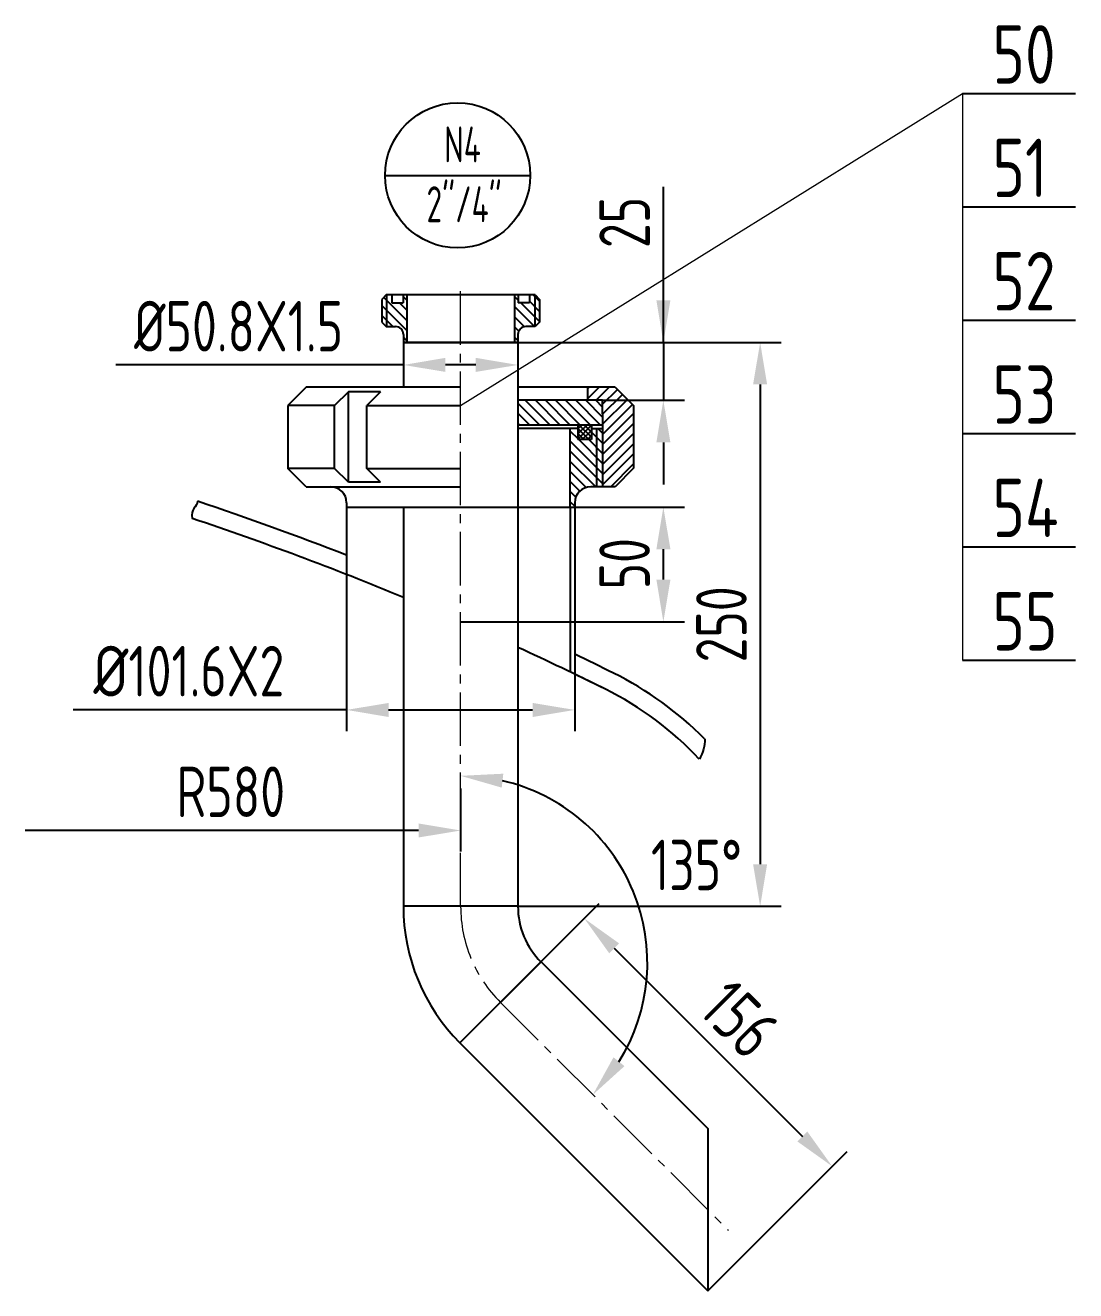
# Model space of a CAD drawing. Header units: inches. Extents: x -375 to 8535, y -477 to 12465.
# Drawn here: x 4577 to 5512, y 8716 to 9842 of the extents above; entities that cross this region are included whole.
import ezdxf

# ---------------------------------------------------------------- set-up
doc = ezdxf.new("R2010")
doc.units = ezdxf.units.IN
doc.header["$LTSCALE"] = 5
doc.linetypes.add('CENTER2', pattern=[28.575, 19.05, -3.175, 3.175, -3.175])
for name, color, linetype in [('1轮廓实线层', 7, 'Continuous'), ('2细线层', 4, 'Continuous'), ('5剖面线层', 2, 'Continuous'), ('6文字层', 3, 'Continuous'), ('7标注层', 4, 'Continuous')]:
    doc.layers.add(name, color=color, linetype=linetype)
doc.layers.add('图层1', color=1, linetype='CENTER2', lineweight=13)
doc.layers.add('图层4', color=3, linetype='Continuous', lineweight=13)
doc.styles.add('PC_TEXTSTYLE', font='isocp.shx', dxfattribs={"width": 0.8, "bigfont": 'hzfs.shx'})
doc.styles.get("Standard").update_dxf_attribs({"font": 'isocp.shx', "width": 0.707, "bigfont": 'hztxt.shx'})
doc.dimstyles.new('TH_GBDIM', dxfattribs={"dimscale": 15, "dimtxt": 3, "dimasz": 2.5, "dimexe": 1.25, "dimexo": 0, "dimgap": 0.8, "dimtad": 1, "dimdec": 0, "dimzin": 0, "dimdsep": 46, "dimtxsty": 'PC_TEXTSTYLE', "dimcen": 2.5, "dimclrd": 256, "dimclre": 256, "dimclrt": 3, "dimadec": 0, "dimazin": 0, "dimtfac": 0.714286, "dimtdec": 0, "dimtmove": 0, "dimatfit": 3, "dimfxl": 0, "dimtzin": 0, "dimlwd": -1, "dimlwe": -1, "dimarcsym": 0})
doc.dimstyles.new('TH_GBDIM$2', dxfattribs={"dimscale": 15, "dimtxt": 3, "dimasz": 2.5, "dimexe": 1.25, "dimexo": 0, "dimgap": 0.8, "dimtad": 2, "dimtih": 1, "dimtoh": 1, "dimdec": 0, "dimzin": 0, "dimdsep": 46, "dimtxsty": 'PC_TEXTSTYLE', "dimcen": 2.5, "dimclrd": 256, "dimclre": 256, "dimclrt": 3, "dimadec": 0, "dimazin": 0, "dimtfac": 0.714286, "dimtdec": 0, "dimtmove": 0, "dimatfit": 3, "dimfxl": 0, "dimtzin": 0, "dimlwd": -1, "dimlwe": -1, "dimarcsym": 0})

# ---------------------------------------------------------------- blocks, each defined once
blk = doc.blocks.new('*D1829')
at = {"layer": '2细线层', "color": 3}
for p, q in [((5065.9, 9413.4), (5163.6, 9413.4)), ((5144.8, 9348.8), (5144.8, 9375.9)), ((4964.3, 9311.3), (5163.6, 9311.3))]:
    blk.add_line(p, q, dxfattribs=at)
for points in [[(5151.1, 9375.9), (5138.6, 9375.9), (5144.8, 9413.4)], [(5138.6, 9348.8), (5151.1, 9348.8), (5144.8, 9311.3)]]:
    blk.add_solid(points, dxfattribs=at)
at = {"layer": 'Defpoints', "color": 0}
for p in [(5065.9, 9413.4), (5144.8, 9413.4), (4964.3, 9311.3)]:
    blk.add_point(p, dxfattribs=at)
at = {"layer": '2细线层', "color": 3, "insert": (5110.3, 9363), "char_height": 45, "attachment_point": 5, "rotation": 90, "style": 'PC_TEXTSTYLE'}
blk.add_mtext('50', dxfattribs=at)
blk = doc.blocks.new('*D1830')
at = {"layer": '1轮廓实线层', "color": 3}
for p, q in [((4862.7, 9353.4), (4862.7, 9214)), ((5065.9, 9264.6), (5065.9, 9214)), ((4862.7, 9232.8), (4619.3, 9232.8)), ((4900.2, 9232.8), (5028.4, 9232.8))]:
    blk.add_line(p, q, dxfattribs=at)
for points in [[(4900.2, 9239), (4900.2, 9226.5), (4862.7, 9232.8)], [(5028.4, 9226.5), (5028.4, 9239), (5065.9, 9232.8)]]:
    blk.add_solid(points, dxfattribs=at)
at = {"layer": 'Defpoints', "color": 0}
for p in [(4862.7, 9353.4), (5065.9, 9264.6), (5065.9, 9232.8)]:
    blk.add_point(p, dxfattribs=at)
at = {"layer": '1轮廓实线层', "color": 3, "insert": (4722.3, 9267.3), "char_height": 45, "attachment_point": 5, "style": 'PC_TEXTSTYLE'}
blk.add_mtext('{\\fISOCPEUR|b0|i0|c134|p0;%%C}101.6X2', dxfattribs=at)
blk = doc.blocks.new('*D1835')
at = {"layer": '1轮廓实线层', "color": 3}
for p, q in [((4964.3, 9162.9), (4964.3, 9106.7)), ((4926.8, 9125.4), (4576.7, 9125.4))]:
    blk.add_line(p, q, dxfattribs=at)
blk.add_solid([(4926.8, 9119.2), (4926.8, 9131.7), (4964.3, 9125.4)], dxfattribs=at)
at = {"layer": 'Defpoints', "color": 0}
for p in [(4964.3, 9162.9), (4576.7, 9134.7), (4576.7, 9125.4)]:
    blk.add_point(p, dxfattribs=at)
at = {"layer": '1轮廓实线层', "color": 3, "insert": (4759.6, 9159.9), "char_height": 45, "attachment_point": 5, "style": 'PC_TEXTSTYLE'}
blk.add_mtext('R580', dxfattribs=at)
blk = doc.blocks.new('_None')
blk = doc.blocks.new('*D1978')
at = {"layer": '2细线层', "color": 3}
for p, q in [((5015.3, 9560.1), (5249.7, 9560.1)), ((5231, 9522.6), (5231, 9095.4)), ((5015.3, 9057.9), (5249.7, 9057.9))]:
    blk.add_line(p, q, dxfattribs=at)
for points in [[(5237.2, 9522.6), (5224.7, 9522.6), (5231, 9560.1)], [(5224.7, 9095.4), (5237.2, 9095.4), (5231, 9057.9)]]:
    blk.add_solid(points, dxfattribs=at)
at = {"layer": 'Defpoints', "color": 0}
for p in [(5015.3, 9560.1), (5015.3, 9057.9), (5231, 9057.9)]:
    blk.add_point(p, dxfattribs=at)
at = {"layer": '2细线层', "color": 3, "insert": (5196.5, 9309), "char_height": 45, "attachment_point": 5, "rotation": 90, "style": 'PC_TEXTSTYLE'}
blk.add_mtext('250', dxfattribs=at)
blk = doc.blocks.new('*D1979')
at = {"layer": '2细线层', "color": 3}
for p, q in [((5144.8, 9560.1), (5144.8, 9698.7)), ((5144.8, 9597.6), (5144.8, 9635.1)), ((5015.3, 9560.1), (5163.6, 9560.1)), ((5144.8, 9560.1), (5144.8, 9508.5)), ((5090.7, 9508.5), (5163.6, 9508.5)), ((5144.8, 9471), (5144.8, 9433.5))]:
    blk.add_line(p, q, dxfattribs=at)
for points in [[(5138.6, 9597.6), (5151.1, 9597.6), (5144.8, 9560.1)], [(5151.1, 9471), (5138.6, 9471), (5144.8, 9508.5)]]:
    blk.add_solid(points, dxfattribs=at)
at = {"layer": 'Defpoints', "color": 0}
for p in [(5015.3, 9560.1), (5090.7, 9508.5), (5144.8, 9508.5)]:
    blk.add_point(p, dxfattribs=at)
at = {"layer": '2细线层', "color": 3, "insert": (5110.3, 9666.9), "char_height": 45, "attachment_point": 5, "rotation": 90, "style": 'PC_TEXTSTYLE'}
blk.add_mtext('25', dxfattribs=at)
blk = doc.blocks.new('*D1980')
at = {"layer": '2细线层', "color": 3}
for p, q in [((4963.7, 8936.2), (5087.8, 9060.3)), ((5101, 9020.5), (5268.6, 8852.9)), ((5184.3, 8715.6), (5308.4, 8839.6))]:
    blk.add_line(p, q, dxfattribs=at)
for points in [[(5105.4, 9024.9), (5096.6, 9016.1), (5074.5, 9047)], [(5264.2, 8848.5), (5273, 8857.3), (5295.1, 8826.4)]]:
    blk.add_solid(points, dxfattribs=at)
at = {"layer": 'Defpoints', "color": 0}
for p in [(4963.7, 8936.2), (5295.1, 8826.4), (5184.3, 8715.6)]:
    blk.add_point(p, dxfattribs=at)
at = {"layer": '2细线层', "color": 3, "insert": (5212.9, 8957.4), "char_height": 45, "attachment_point": 5, "rotation": 315, "style": 'PC_TEXTSTYLE'}
blk.add_mtext('156', dxfattribs=at)
blk = doc.blocks.new('*D1981')
at = {"layer": '6文字层'}
blk.add_arc((4964.3, 9007.7), 166.3, 327.9452, 77.0548, dxfattribs=at)
for points in [[(5002.3, 9176), (5000.9, 9163.6), (4964.3, 9174.1)], [(5100.4, 8923.4), (5110.2, 8915.6), (5082, 8890.1)]]:
    blk.add_solid(points, dxfattribs=at)
at = {"layer": 'Defpoints', "color": 0}
for p in [(4964.3, 9612.6), (4964.3, 9057.9), (5130.7, 9007.7), (4999.8, 8972.3), (5202.7, 8769.4)]:
    blk.add_point(p, dxfattribs=at)
at = {"layer": '6文字层', "color": 3, "insert": (5174.3, 9094.7), "char_height": 45, "attachment_point": 5, "style": 'PC_TEXTSTYLE'}
blk.add_mtext('135%%D', dxfattribs=at)
blk = doc.blocks.new('*D2008')
at = {"layer": '2细线层', "color": 3}
for p, q in [((4913.3, 9550.1), (4913.3, 9521.3)), ((5015.3, 9550.1), (5015.3, 9521.3)), ((4913.3, 9540), (4657.4, 9540)), ((4977.8, 9540), (4950.8, 9540))]:
    blk.add_line(p, q, dxfattribs=at)
for points in [[(4950.8, 9546.3), (4950.8, 9533.8), (4913.3, 9540)], [(4977.8, 9533.8), (4977.8, 9546.3), (5015.3, 9540)]]:
    blk.add_solid(points, dxfattribs=at)
at = {"layer": 'Defpoints', "color": 0}
for p in [(4913.3, 9550.1), (5015.3, 9550.1), (4913.3, 9540)]:
    blk.add_point(p, dxfattribs=at)
at = {"layer": '2细线层', "color": 3, "insert": (4766.6, 9574.5), "char_height": 45, "attachment_point": 5, "style": 'PC_TEXTSTYLE'}
blk.add_mtext('%%C50.8X1.5', dxfattribs=at)

msp = doc.modelspace()

# ---------------------------------------------------------------- hatches: boundary and pattern name
at = {"layer": '5剖面线层'}
h = msp.add_hatch(dxfattribs=at)
h.set_pattern_fill('ANSI31', color=256, scale=2.007874, angle=360, style=0)
h.set_pattern_definition([(135, (8908.467, 23465.5194), (4.5078057, 4.5078057), [])])
h.paths.add_polyline_path([(5030.4, 9602.3), (5030.6, 9602.3), (5034.6, 9598.3), (5034.6, 9578.2), (5030.6, 9574.2), (5030.4, 9574.2)])
h.paths.add_polyline_path([(5012.3, 9602.3), (5015.6, 9602.3), (5015.6, 9595.2), (5025.6, 9595.2), (5025.6, 9602.3), (5030.4, 9602.3), (5030.4, 9574.2), (5022.4, 9574.2, 0.414214), (5015.3, 9567.1), (5015.3, 9560.1), (5012.3, 9560.1)])
h.paths.add_polyline_path([(4898.3, 9602.3), (4903.1, 9602.3), (4903.1, 9595.2), (4913.1, 9595.2), (4913.1, 9602.3), (4916.4, 9602.3), (4916.4, 9560.1), (4913.3, 9560.1), (4913.3, 9567.1, 0.414214), (4906.3, 9574.2), (4898.3, 9574.2)])
h.paths.add_polyline_path([(4894.1, 9598.3), (4898.1, 9602.3), (4898.3, 9602.3), (4898.3, 9574.2), (4898.1, 9574.2), (4894.1, 9578.2)])
h = msp.add_hatch(dxfattribs=at)
h.set_pattern_fill('ANSI31', color=256, scale=2, style=0)
h.set_pattern_definition([(45, (111.678, -9132.8734), (-4.490128, 4.490128), [])])
h.paths.add_polyline_path([(5090.7, 9508.5), (5090.7, 9496.5), (5090.7, 9483.4), (5090.7, 9431.5), (5102, 9431.5), (5102, 9520.1), (5077.3, 9520.1), (5077.3, 9508.5)])
h.paths.add_polyline_path([(5102, 9431.5), (5118.3, 9448.2), (5118.3, 9503.8), (5102, 9520.1)])
h = msp.add_hatch(dxfattribs=at)
h.set_pattern_fill('ANSI31', color=256, scale=2, angle=90, style=0)
h.set_pattern_definition([(135, (-1851.421, -3015.5564), (-4.490128, -4.490128), [])])
h.paths.add_polyline_path([(5015.3, 9508.5), (5015.3, 9486.5), (5068.6, 9486.5), (5080.8, 9486.5), (5090.7, 9486.5), (5090.7, 9496.5), (5090.7, 9508.5), (5077.3, 9508.5)])
h = msp.add_hatch(dxfattribs=at)
h.set_pattern_fill('ANSI31', color=256, scale=2, angle=90, style=0)
h.set_pattern_definition([(135, (111.678, -9132.8734), (-4.490128, -4.490128), [])])
h.paths.add_polyline_path([(5065.9, 9413.4), (5065.9, 9417.2, -0.414214), (5080.2, 9431.5), (5085.3, 9431.5), (5085.3, 9483.4), (5080.8, 9483.4), (5080.8, 9473.6), (5068.6, 9473.6), (5068.6, 9483.4), (5061.9, 9483.4), (5061.9, 9413.4)])
h.paths.add_polyline_path([(5085.3, 9483.4), (5085.3, 9431.5), (5090.7, 9431.5), (5090.7, 9483.4)])
h = msp.add_hatch(dxfattribs=at)
h.set_pattern_fill('ANSI37', color=256, angle=90, style=0)
h.set_pattern_definition([(135, (111.678, -9132.8734), (-2.24506403, -2.24506403), []), (225, (111.678, -9132.8734), (2.24506403, -2.24506403), [])])
h.paths.add_polyline_path([(5068.6, 9483.4), (5068.6, 9473.6), (5080.8, 9473.6), (5080.8, 9483.4), (5080.8, 9486.5), (5068.6, 9486.5)])

# ---------------------------------------------------------------- linework, layer by layer
for p, q in [((5411.2, 9781.7), (5511.9, 9781.7)), ((5411.2, 9680.8), (5511.9, 9680.8)), ((5411.2, 9579.8), (5511.9, 9579.8)), ((5411.2, 9478.9), (5511.9, 9478.9)), ((4826.7, 9431.5), (4810.3, 9447.8)), ((5411.2, 9377.9), (5511.9, 9377.9)), ((5411.2, 9277), (5511.9, 9277)), ((5184.3, 8859.9), (5184.3, 8715.6))]:
    msp.add_line(p, q)
for centre, radius, start, end in [((3804.3, 6653.4), 2916, 68.7177, 71.4907), ((3804.3, 6653.4), 2900, 67.5167, 71.4857), ((3804.3, 6653.4), 2900, 63.6122, 65.3177), ((3804.3, 6653.4), 2916, 63.6122, 64.3643), ((3804.3, 6653.4), 2900, 63.6122, 64.2125), ((4964.3, 8991.5), 306, 44.779, 63.6122), ((4964.3, 8991.5), 290, 42.8803, 63.6122)]:
    msp.add_arc(centre, radius, start, end)
at = {"layer": '1轮廓实线层'}
for p, q in [((4898.1, 9602.3), (4894.1, 9598.3)), ((5030.6, 9602.3), (4898.1, 9602.3)), ((4903.1, 9602.3), (4903.1, 9595.2)), ((4913.1, 9602.3), (4913.1, 9595.2)), ((4916.4, 9602.3), (4916.4, 9560.1)), ((5012.3, 9602.3), (5012.3, 9560.1)), ((5015.6, 9602.3), (5015.6, 9595.2)), ((5025.6, 9602.3), (5025.6, 9595.2)), ((5030.6, 9602.3), (5034.6, 9598.3)), ((4894.1, 9598.3), (4894.1, 9578.2)), ((4903.1, 9595.2), (4913.1, 9595.2)), ((5025.6, 9595.2), (5015.6, 9595.2)), ((5034.6, 9598.3), (5034.6, 9578.2)), ((4894.1, 9578.2), (4898.1, 9574.2)), ((5034.6, 9578.2), (5030.6, 9574.2)), ((4898.1, 9574.2), (4906.3, 9574.2)), ((4913.3, 9567.1), (4913.3, 9560.1)), ((5015.3, 9567.1), (5015.3, 9560.1)), ((5030.6, 9574.2), (5022.4, 9574.2)), ((4913.3, 9560.1), (5015.3, 9560.1)), ((5015.3, 9560.1), (4913.3, 9560.1)), ((4913.3, 9560.1), (4913.3, 9520.1)), ((5015.3, 9560.1), (5015.3, 9057.9)), ((5015.3, 9560.1), (5015.3, 9057.9)), ((4826.7, 9520.1), (4810.3, 9503.8)), ((4964.3, 9520.1), (4826.7, 9520.1)), ((4864.4, 9516), (4852.1, 9503.8)), ((4892.9, 9516), (4864.4, 9516)), ((4864.4, 9435.5), (4864.4, 9516)), ((4892.9, 9516), (4880.7, 9503.8)), ((5102, 9520.1), (5015.3, 9520.1)), ((5077.3, 9520.1), (5077.3, 9508.5)), ((5077.3, 9520.1), (5077.3, 9508.5)), ((5102, 9520.1), (5118.3, 9503.8)), ((4852.1, 9503.8), (4810.3, 9503.8)), ((4810.3, 9503.8), (4810.3, 9447.8)), ((4852.1, 9447.8), (4852.1, 9503.8)), ((4880.7, 9503.8), (4964.3, 9503.8)), ((4880.7, 9447.8), (4880.7, 9503.8)), ((5090.7, 9508.5), (5015.3, 9508.5)), ((5090.7, 9496.5), (5090.7, 9508.5)), ((5118.3, 9503.8), (5118.3, 9448.2)), ((5090.7, 9496.5), (5090.7, 9431.5)), ((5090.7, 9486.5), (5015.3, 9486.5)), ((5068.6, 9483.4), (5015.3, 9483.4)), ((5061.9, 9413.4), (5061.9, 9483.4)), ((5068.6, 9486.5), (5068.6, 9473.6)), ((5068.6, 9483.4), (5068.6, 9473.6)), ((5080.8, 9486.5), (5080.8, 9473.6)), ((5080.8, 9486.5), (5080.8, 9473.6)), ((5080.8, 9483.4), (5090.7, 9483.4)), ((5080.8, 9473.6), (5068.6, 9473.6)), ((4852.1, 9447.8), (4810.3, 9447.8)), ((4864.4, 9435.5), (4852.1, 9447.8)), ((4880.7, 9447.8), (4964.3, 9447.8)), ((4892.9, 9435.5), (4880.7, 9447.8)), ((5118.3, 9448.2), (5102, 9431.5)), ((4892.9, 9435.5), (4864.4, 9435.5)), ((4826.7, 9431.5), (4964.3, 9431.5)), ((5102, 9431.5), (5080.2, 9431.5)), ((4862.7, 9417.2), (4862.7, 9413.4)), ((4862.7, 9417.2), (4862.7, 9353.4)), ((4862.7, 9413.4), (5065.9, 9413.4)), ((4862.7, 9413.4), (5065.9, 9413.4)), ((4913.3, 9413.4), (4913.3, 9057.9)), ((5061.9, 9413.4), (5061.9, 9266.5)), ((5065.9, 9417.2), (5065.9, 9413.4)), ((5065.9, 9413.4), (5065.9, 9264.6)), ((5065.9, 9413.4), (5065.9, 9264.6)), ((5015.3, 9057.9), (4913.3, 9057.9)), ((5035.9, 9008.4), (4963.7, 8936.2)), ((5035.9, 9008.4), (5184.3, 8859.9)), ((4963.7, 8936.2), (5184.3, 8715.6))]:
    msp.add_line(p, q, dxfattribs=at)
for centre, radius, start, end in [((4906.3, 9567.1), 7.03, 0, 90), ((5022.4, 9567.1), 7.03, 90, 180), ((4848.5, 9417.2), 14.3, 0, 90), ((5080.2, 9417.2), 14.3, 90, 180), ((5085.3, 9057.9), 172, 180, 225), ((5085.3, 9057.9), 70, 180, 225)]:
    msp.add_arc(centre, radius, start, end, dxfattribs=at)
at = {"layer": '2细线层'}
for p, q in [((4898.3, 9602.3), (4898.3, 9574.2)), ((5030.4, 9602.3), (5030.4, 9574.2)), ((5085.3, 9483.4), (5085.3, 9431.5))]:
    msp.add_line(p, q, dxfattribs=at)
for points in [[(4730.1, 9418.6), (4729.8, 9413.5), (4723.3, 9411.7), (4725.2, 9403.3)], [(5181.6, 9207), (5182.3, 9200.9), (5179.8, 9194.9), (5176.9, 9188.8)]]:
    msp.add_open_spline(points, degree=3, dxfattribs=at)
at = {"layer": '7标注层'}
msp.add_line((4897, 9708.8), (5026.1, 9708.8), dxfattribs=at)
msp.add_circle((4961.6, 9708.8), 64.6, dxfattribs=at)
at = {"layer": '图层1', "ltscale": 0.5}
for p, q in [((4964.3, 9057.9), (4964.3, 9612.6)), ((4999.8, 8972.3), (5202.7, 8769.4))]:
    msp.add_line(p, q, dxfattribs=at)
msp.add_arc((5085.3, 9057.9), 121, 180, 225, dxfattribs=at)
at = {"layer": '图层4'}
for p, q in [((4964.3, 9503.8), (5411.2, 9781.7)), ((5411.2, 9781.7), (5411.2, 9277))]:
    msp.add_line(p, q, dxfattribs=at)

# ---------------------------------------------------------------- texts
at = {"layer": '6文字层', "char_height": 32, "attachment_point": 1}
for s, insert, width in [('N4', (4949.6, 9752.3), 94.078), ('2"/4"', (4933.9, 9699.1), 31.5)]:
    msp.add_mtext(s, dxfattribs=dict(at, insert=insert, width=width))
at = {"layer": '7标注层', "char_height": 52, "attachment_point": 1}
for s, insert in [('{\\W0.85;50}', (5437.9, 9842.5)), ('{\\W0.85;51}', (5437.9, 9741.5)), ('{\\W0.85;52}', (5437.9, 9640.6)), ('{\\W0.85;53}', (5437.9, 9539.6)), ('{\\W0.85;54}', (5437.9, 9438.7)), ('{\\W0.85;55}', (5437.9, 9337.7))]:
    msp.add_mtext(s, dxfattribs=dict(at, insert=insert))

# ---------------------------------------------------------------- dimensions: what is measured, and where the dimension line sits
at = {"layer": '1轮廓实线层'}
dim = msp.add_linear_dim(base=(5065.9, 9232.8), p1=(4862.7, 9353.4), p2=(5065.9, 9264.6), text='{\\fISOCPEUR|b0|i0|c134|p0;%%C}101.6X2', dimstyle='TH_GBDIM', override={"dimtxt": 3, "dimtxsty": 'PC_TEXTSTYLE', "dimclrd": 3, "dimclre": 3}, dxfattribs=at)
dim.commit()
dim.dimension.update_dxf_attribs({"geometry": '*D1830', "text_midpoint": (4722.3, 9232.8), "dimtype": 160})
dim = msp.add_linear_dim(base=(4576.7, 9125.4), p1=(4964.3, 9162.9), p2=(4576.7, 9134.7), angle=180, text='R580', dimstyle='TH_GBDIM', override={"dimtxt": 3, "dimtxsty": 'PC_TEXTSTYLE', "dimblk2": 'None', "dimsah": 1, "dimse2": 1, "dimclrd": 3, "dimclre": 3, "dimtfac": 0.714286}, dxfattribs=at)
dim.commit()
dim.dimension.update_dxf_attribs({"geometry": '*D1835', "text_midpoint": (4759.6, 9125.4), "dimtype": 160})
at = {"layer": '2细线层'}
for base, p1, p2, angle, text, override, picture, middle, dimtype in [((5144.8, 9508.5), (5015.3, 9560.1), (5090.7, 9508.5), 90, '25', {"dimtxsty": 'PC_TEXTSTYLE', "dimclrd": 3, "dimclre": 3}, '*D1979', (5144.8, 9666.9), 160), ((5144.8, 9413.4), (4964.3, 9311.3), (5065.9, 9413.4), 90, '50', {"dimclrd": 3, "dimclre": 3}, '*D1829', (5144.8, 9363), 160), ((5295.1, 8826.4), (4963.7, 8936.2), (5184.3, 8715.6), 315, '156', {"dimtxsty": 'PC_TEXTSTYLE', "dimclrd": 3, "dimclre": 3}, '*D1980', (5188.5, 8933), 161)]:
    dim = msp.add_linear_dim(base=base, p1=p1, p2=p2, angle=angle, text=text, dimstyle='TH_GBDIM', override=override, dxfattribs=at)
    dim.commit()
    dim.dimension.update_dxf_attribs({"geometry": picture, "text_midpoint": middle, "dimtype": dimtype})
dim = msp.add_linear_dim(base=(4913.3, 9540), p1=(5015.3, 9550.1), p2=(4913.3, 9550.1), text='%%C50.8X1.5', dimstyle='TH_GBDIM', override={"dimtxsty": 'PC_TEXTSTYLE', "dimclrd": 3, "dimclre": 3}, dxfattribs=at)
dim.commit()
dim.dimension.update_dxf_attribs({"geometry": '*D2008', "text_midpoint": (4766.6, 9574.5)})
dim = msp.add_linear_dim(base=(5231, 9057.9), p1=(5015.3, 9560.1), p2=(5015.3, 9057.9), angle=90, text='250', dimstyle='TH_GBDIM', override={"dimtxsty": 'PC_TEXTSTYLE', "dimclrd": 3, "dimclre": 3}, dxfattribs=at)
dim.commit()
dim.dimension.update_dxf_attribs({"geometry": '*D1978', "text_midpoint": (5196.5, 9309)})
at = {"layer": '6文字层'}
dim = msp.add_angular_dim_2l(base=(5130.7, 9007.7), line1=((4964.3, 9057.9), (4964.3, 9612.6)), line2=((4999.8, 8972.3), (5202.7, 8769.4)), text='135%%D', dimstyle='TH_GBDIM$2', override={"dimtxsty": 'PC_TEXTSTYLE'}, dxfattribs=at)
dim.commit()
dim.dimension.update_dxf_attribs({"geometry": '*D1981', "text_midpoint": (5174.3, 9094.7)})

doc.saveas('drawing.dxf')
